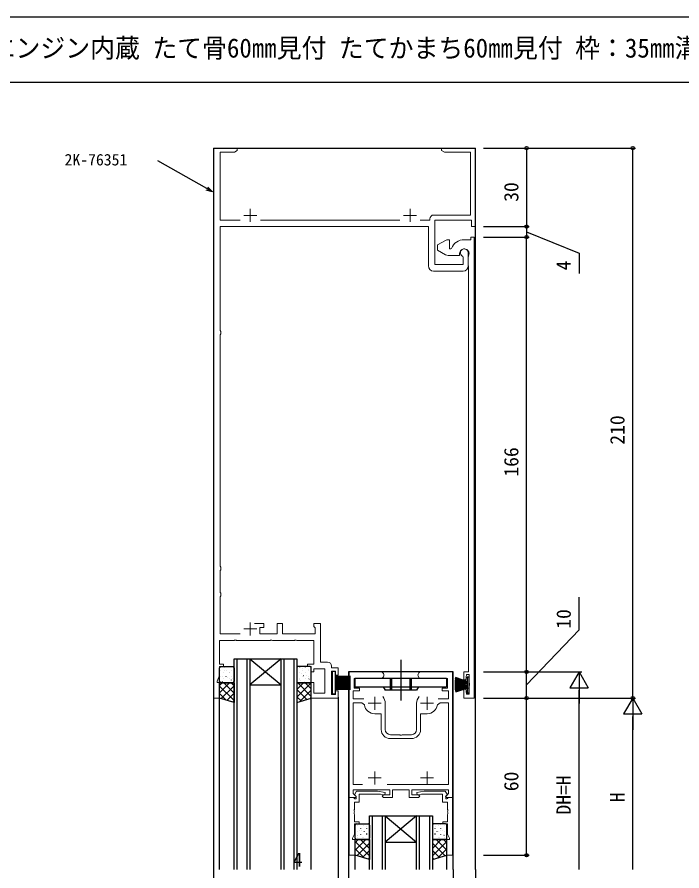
# Model space of a CAD drawing. Units: millimetres, scale not verified. Extents: x -437 to 438, y -681 to 679.
# Drawn here: x -151.2 to 102.6, y 317.8 to 643.8 of the extents above; entities that cross this region are included whole.
import ezdxf
from ezdxf.enums import TextEntityAlignment as Align

# ---------------------------------------------------------------- set-up
doc = ezdxf.new("R2010")
doc.units = ezdxf.units.MM
doc.header["$LTSCALE"] = 4
for name, color, linetype in [('0-1_USER1', 3, 'Continuous'), ('0-3_YKK_12', 2, 'Continuous'), ('0-4_YKK_13', 4, 'Continuous'), ('0-6_YKK_D', 6, 'Continuous'), ('0-7_YKK_ZWAK', 7, 'Continuous')]:
    doc.layers.add(name, color=color, linetype=linetype)
doc.layers.add('0-2_YKK_11', color=7, linetype='Continuous', lineweight=18)
doc.styles.add('ＭＳ ゴシック', font='')
doc.styles.get('ＭＳ ゴシック').set_extended_font_data('MS Gothic')

msp = doc.modelspace()

# ---------------------------------------------------------------- linework, layer by layer
at = {"layer": '0-2_YKK_11'}
for p, q in [((-62.161, 570.6), (-62.161, 565.6)), ((-1.161, 570.6), (-1.161, 565.6)), ((-64.661, 568.1), (-59.661, 568.1)), ((-3.661, 568.1), (1.339, 568.1)), ((-58.272, 566.3), (-5.049, 566.3)), ((21.039, 553.8), (21.039, 548.8)), ((19.039, 546.8), (7.839, 546.8)), ((-62.161, 412.7), (-62.161, 407.7)), ((-64.661, 410.2), (-59.661, 410.2)), ((-24.361, 393.8), (-12.411, 393.8)), ((-12.161, 381.8), (-17.161, 381.8)), ((-14.661, 379.3), (-14.661, 384.3)), ((-10.661, 381.8), (-10.661, 371.8)), ((1.339, 371.8), (1.339, 381.8)), ((7.839, 381.8), (2.839, 381.8)), ((5.339, 379.3), (5.339, 384.3)), ((-8.661, 368.3), (-0.661, 368.3)), ((-14.661, 350.8), (-14.661, 355.8)), ((5.339, 350.8), (5.339, 355.8)), ((-12.161, 353.3), (-17.161, 353.3)), ((7.839, 353.3), (2.839, 353.3)), ((0.622, 350.8), (-9.943, 350.8))]:
    msp.add_line(p, q, dxfattribs=at)
for points in [[(-73.861, 396.8), (-72.361, 396.8), (-72.361, 395.8), (-73.861, 395.8), (-73.861, 392.445), (-74.861, 390.3), (-74.861, 389.8), (-73.861, 389.8), (-73.861, 383.8), (-76.161, 383.8), (-76.161, 593.8), (-67.161, 593.8), (-67.161, 592.8), (-68.252, 592.17), (-73.661, 592.17), (-73.661, 566.3), (-66.049, 566.3)], [(7.909, 568.23), (21.909, 568.23), (21.909, 592.17), (11.931, 592.17), (10.839, 592.8), (10.839, 593.8), (15.881, 593.8), (16.064, 593.68), (16.614, 593.68), (16.798, 593.8), (16.881, 593.8), (17.064, 593.68), (17.614, 593.68), (17.798, 593.8), (23.839, 593.8), (23.839, 563.8), (22.339, 563.8), (22.339, 566.3), (8.339, 566.3), (8.339, 549.3), (19.109, 549.3), (19.109, 552.155), (18.931, 552.429)], [(2.728, 566.3), (6.409, 566.3), (6.409, 566.73)], [(5.839, 548.8), (5.839, 563.8), (-73.661, 563.8), (-73.661, 524.094), (-73.398, 523.796), (-73.398, 522.804), (-73.661, 522.506), (-73.661, 434.094), (-73.398, 433.796), (-73.398, 432.804), (-73.661, 432.506), (-73.661, 424.094), (-73.398, 423.796), (-73.398, 422.804), (-73.661, 422.506), (-73.661, 408.3), (-66.014, 408.3)], [(12.339, 553.068), (9.339, 554.8), (9.339, 556.8), (12.339, 558.532)], [(13.339, 558.8), (13.839, 558.8), (13.839, 555.3), (14.348, 555.3), (14.626, 555.487)], [(23.339, 559.8), (23.339, 383.8), (19.339, 383.8), (19.339, 387.3), (20.139, 387.3), (20.339, 385.3), (21.409, 385.3), (21.409, 388.592), (21.529, 388.775), (21.529, 389.325), (21.409, 389.508), (21.409, 392.8), (20.339, 392.8), (20.139, 390.8), (19.339, 390.8), (19.339, 393.8), (21.139, 393.8), (21.139, 548.546), (21.099, 548.696), (21.094, 548.705), (21.084, 548.722), (21.08, 548.73), (21.039, 548.88), (21.039, 552.418), (21.082, 552.573)], [(19.539, 558.8), (22.039, 558.8), (22.039, 559.8), (23.339, 559.8)], [(17.739, 553.5), (17.739, 552.8), (13.339, 552.8)], [(-60.611, 412.3), (-56.961, 412.3), (-56.961, 410.8), (-58.461, 410.8), (-58.461, 408.3), (-51.861, 408.3), (-51.861, 412.3), (-49.861, 412.3), (-49.861, 408.3), (-37.361, 408.3), (-37.361, 410.6), (-37.561, 410.8), (-37.861, 411.1), (-37.861, 412.3), (-35.361, 412.3), (-35.361, 397.5), (-32.661, 397.5)], [(-31.161, 396), (-31.161, 395.4), (-28.661, 395.4), (-28.661, 392.6), (-29.661, 392.6), (-29.661, 394.1), (-31.161, 394.1), (-31.161, 385.1), (-29.661, 385.1), (-29.661, 386.6), (-28.661, 386.6), (-28.661, 383.8), (-38.861, 383.8), (-38.861, 389.8), (-37.861, 389.8), (-37.861, 385.73), (-33.661, 385.73), (-33.661, 395), (-37.861, 395), (-37.861, 393.8), (-38.861, 393.8), (-38.861, 395.8), (-40.361, 395.8), (-40.361, 396.8), (-37.861, 396.8), (-37.861, 405.8), (-44.402, 405.8), (-44.586, 405.92), (-45.136, 405.92), (-45.319, 405.8), (-53.702, 405.8), (-53.886, 405.92), (-54.436, 405.92), (-54.619, 405.8), (-67.402, 405.8), (-67.586, 405.92), (-68.136, 405.92), (-68.319, 405.8), (-73.861, 405.8), (-73.861, 396.8)], [(-24.361, 393.8), (-24.361, 345.8), (-21.885, 345.8), (-21.724, 346.188), (-22.861, 347.324), (-22.861, 348.8), (-8.861, 348.8), (-8.861, 346.8), (-11.361, 346.8), (-11.861, 346.3), (-11.361, 345.8), (-7.861, 345.8), (-7.861, 348.8), (-1.461, 348.8), (-1.461, 345.8), (2.039, 345.8), (2.539, 346.3), (2.039, 346.8), (-0.461, 346.8), (-0.461, 348.8), (13.539, 348.8), (13.539, 347.324), (12.403, 346.188), (12.564, 345.8), (15.039, 345.8), (15.039, 393.8), (3.089, 393.8)], [(-12.411, 391.3), (-22.461, 391.3), (-22.461, 387.6), (-20.461, 387.6), (-20.461, 386.6), (-22.861, 386.6), (-22.861, 383.5), (-18.869, 383.5)], [(3.089, 391.3), (13.139, 391.3), (13.139, 387.6), (11.139, 387.6), (11.139, 386.6), (13.539, 386.6), (13.539, 383.5), (9.548, 383.5)], [(-19.378, 350.8), (-22.861, 350.8), (-22.861, 382), (-19.596, 382), (-18.609, 381.16)], [(9.288, 381.16), (10.275, 382), (13.539, 382), (13.539, 350.8), (0.622, 350.8), (10.057, 350.8)], [(-14.661, 377.8), (-12.161, 377.8), (-12.161, 371.8)], [(2.839, 371.8), (2.839, 377.8), (5.339, 377.8)], [(-8.661, 369.8), (-5.119, 369.8), (-4.936, 369.68), (-4.386, 369.68), (-4.202, 369.8), (-0.661, 369.8)]]:
    msp.add_lwpolyline(points, dxfattribs=at)
for points in [[(-24.361, 323.8), (-24.361, 345.8), (-22.731, 345.8), (-22.431, 345.5), (-22.231, 345.3), (-21.761, 345.3), (-21.761, 346.25), (-22.261, 346.75), (-22.261, 347.088), (-21.561, 348.3), (-13.553, 348.3), (-10.674, 347.792), (-10.847, 346.808), (-12.506, 347.1), (-20.561, 347.1), (-20.561, 344.1), (-22.431, 344.1), (-22.431, 341.308), (-22.551, 341.125), (-22.551, 340.575), (-22.431, 340.392), (-22.431, 340.308), (-22.551, 340.125), (-22.551, 339.575), (-22.431, 339.392), (-22.431, 336.6), (-20.661, 336.6), (-20.661, 335.8), (-22.431, 335.8), (-22.431, 331.865), (-23.161, 330.3), (-23.161, 329.8), (-22.161, 329.8), (-22.161, 323.8)], [(15.039, 323.8), (15.039, 345.8), (13.409, 345.8), (13.109, 345.5), (12.909, 345.3), (12.439, 345.3), (12.439, 346.25), (12.939, 346.75), (12.939, 347.088), (12.239, 348.3), (4.231, 348.3), (1.353, 347.792), (1.526, 346.808), (3.185, 347.1), (11.239, 347.1), (11.239, 344.1), (13.109, 344.1), (13.109, 341.308), (13.229, 341.125), (13.229, 340.575), (13.109, 340.392), (13.109, 340.308), (13.229, 340.125), (13.229, 339.575), (13.109, 339.392), (13.109, 336.6), (11.339, 336.6), (11.339, 335.8), (13.109, 335.8), (13.109, 331.865), (13.839, 330.3), (13.839, 329.8), (12.839, 329.8), (12.839, 323.8)]]:
    msp.add_lwpolyline(points, close=True, dxfattribs=at)
for centre, radius, start, end in [((7.909, 566.73), 1.5, 90.00001, 179.99999), ((13.339, 556.8), 2, 89.99998, 120), ((19.539, 553.5), 5.3, 89.99999, 157.9757), ((19.539, 553.5), 1.8, 328.99728, 179.99999), ((19.539, 553.8), 1.5, 0.00002, 246.07405), ((13.339, 554.8), 2, 240, 270.00002), ((7.839, 548.8), 2, 180.00001, 269.99999), ((19.039, 548.8), 2, 270.00001, 359.99999), ((-32.661, 396), 1.5, 0.00001, 89.99999), ((-12.411, 392.55), 1.25, 269.99999, 90.00001), ((3.089, 392.55), 1.25, 89.99999, 270.00001), ((-14.661, 381.8), 4, 359.99998, 40.4398), ((5.339, 381.8), 4, 139.5602, 180.00002), ((-14.661, 381.8), 4, 189.20689, 270.00001), ((5.339, 381.8), 4, 269.99999, 350.79311), ((-8.661, 371.8), 3.5, 180.00001, 269.99999), ((-8.661, 371.8), 2, 180.00001, 269.99999), ((-0.661, 371.8), 2, 270.00001, 359.99999), ((-0.661, 371.8), 3.5, 270.00001, 359.99999)]:
    msp.add_arc(centre, radius, start, end, dxfattribs=at)
at = {"layer": '0-3_YKK_12'}
for p, q in [((-76.161, 593.8), (-76.161, 318.3)), ((-76.161, 593.8), (23.839, 593.8)), ((23.839, 318.3), (23.839, 593.8)), ((-67.361, 398.8), (-67.361, 318.3)), ((-63.361, 318.3), (-63.361, 398.8)), ((-62.361, 398.8), (-50.361, 398.8)), ((-62.361, 398.8), (-50.361, 388.8)), ((-50.361, 398.8), (-62.361, 388.8)), ((-49.361, 398.8), (-49.361, 318.3)), ((-45.361, 318.3), (-45.361, 398.8)), ((-62.361, 388.8), (-50.361, 388.8)), ((-73.861, 318.3), (-73.861, 383.8)), ((-38.861, 318.3), (-38.861, 383.8)), ((-28.661, 384.1), (-28.661, 318.3)), ((-15.661, 338.8), (-15.661, 318.3)), ((-11.661, 318.3), (-11.661, 338.8)), ((-10.661, 338.8), (1.339, 338.8)), ((-10.661, 338.8), (1.339, 328.8)), ((1.339, 338.8), (-10.661, 328.8)), ((2.339, 338.8), (2.339, 318.3)), ((6.339, 318.3), (6.339, 338.8)), ((-10.661, 328.8), (1.339, 328.8)), ((-22.161, 318.3), (-22.161, 324)), ((12.839, 318.3), (12.839, 324))]:
    msp.add_line(p, q, dxfattribs=at)
for points in [[(-68.361, 318.3), (-68.361, 398.8), (-62.361, 398.8), (-62.361, 318.3)], [(-50.361, 318.3), (-50.361, 398.8), (-44.361, 398.8), (-44.361, 318.3)], [(15.339, 318.3), (15.339, 393.796), (-24.661, 393.796), (-24.661, 318.3)], [(-16.661, 318.3), (-16.661, 338.8), (-10.661, 338.8), (-10.661, 318.3)], [(1.339, 318.3), (1.339, 338.8), (7.339, 338.8), (7.339, 318.3)]]:
    msp.add_lwpolyline(points, dxfattribs=at)
at = {"layer": '0-4_YKK_13'}
for p, q in [((-4.712, 398.414), (-4.712, 382.833)), ((-73.861, 390.085), (-73.861, 395.3)), ((-73.646, 394.44), (-73.646, 394.477)), ((-73.361, 395.8), (-68.861, 395.8)), ((-72.434, 395.651), (-72.434, 395.689)), ((-71.982, 395.634), (-71.94, 395.697)), ((-71.403, 394.44), (-71.403, 394.477)), ((-70.192, 395.651), (-70.192, 395.689)), ((-69.161, 394.44), (-69.161, 394.477)), ((-68.361, 395.3), (-68.361, 390.085)), ((-44.361, 395.3), (-44.361, 390.085)), ((-39.361, 395.8), (-43.861, 395.8)), ((-43.282, 395.651), (-43.282, 395.689)), ((-42.251, 394.44), (-42.251, 394.477)), ((-42.044, 395.106), (-42.041, 395.113)), ((-41.039, 395.651), (-41.039, 395.689)), ((-40.072, 394.656), (-40.069, 394.663)), ((-40.008, 394.44), (-40.008, 394.477)), ((-38.861, 390.085), (-38.861, 395.3)), ((-73.646, 392.16), (-73.646, 392.197)), ((-72.951, 392.062), (-72.949, 392.069)), ((-72.434, 393.371), (-72.434, 393.409)), ((-72.123, 394.402), (-72.12, 394.409)), ((-71.428, 392.032), (-71.386, 392.095)), ((-71.403, 392.16), (-71.403, 392.197)), ((-70.98, 391.613), (-70.977, 391.62)), ((-70.251, 393.67), (-70.249, 393.677)), ((-70.192, 393.371), (-70.192, 393.409)), ((-69.161, 392.16), (-69.161, 392.197)), ((-43.282, 393.371), (-43.282, 393.409)), ((-42.772, 393.048), (-42.77, 393.055)), ((-42.251, 392.16), (-42.251, 392.197)), ((-41.812, 392.383), (-41.77, 392.446)), ((-41.039, 393.371), (-41.039, 393.409)), ((-40.813, 392.564), (-40.81, 392.571)), ((-40.008, 392.16), (-40.008, 392.197)), ((-38.941, 391.832), (-38.939, 391.839)), ((-29.661, 392.147), (-23.861, 392.147)), ((-29.661, 391.647), (-23.861, 391.647)), ((12.788, 391.3), (-22.212, 391.3)), ((-22.212, 391.3), (-22.212, 388.1)), ((-8.712, 391.3), (-8.712, 386.8)), ((-8.212, 391.3), (-8.212, 386.8)), ((-1.212, 391.3), (-1.212, 386.8)), ((-0.712, 391.3), (-0.712, 386.8)), ((12.788, 391.3), (12.788, 388.1)), ((20.908, 389.946), (16.079, 391.241)), ((20.908, 390.046), (16.153, 391.592)), ((-73.861, 388.629), (-72.905, 389.585)), ((-73.861, 385.801), (-70.077, 389.585)), ((-73.861, 388.335), (-68.361, 382.835)), ((-73.68, 390.004), (-73.677, 390.012)), ((-73.646, 389.88), (-73.646, 389.917)), ((-68.861, 389.585), (-73.361, 389.585)), ((-73.231, 383.602), (-68.361, 388.472)), ((-72.763, 390.015), (-72.721, 390.078)), ((-72.434, 391.091), (-72.434, 391.129)), ((-72.282, 389.585), (-68.361, 385.663)), ((-71.403, 389.88), (-71.403, 389.917)), ((-70.192, 391.091), (-70.192, 391.129)), ((-69.454, 389.585), (-68.361, 388.492)), ((-69.385, 390.678), (-69.344, 390.741)), ((-69.161, 389.88), (-69.161, 389.917)), ((-69.021, 391.128), (-69.018, 391.135)), ((-44.361, 387.017), (-41.792, 389.585)), ((-44.361, 384.188), (-38.964, 389.585)), ((-43.998, 389.585), (-38.861, 384.448)), ((-43.861, 389.585), (-39.361, 389.585)), ((-43.513, 390.956), (-43.511, 390.963)), ((-43.282, 391.091), (-43.282, 391.129)), ((-43.147, 390.366), (-43.105, 390.429)), ((-42.251, 389.88), (-42.251, 389.917)), ((-41.642, 390.224), (-41.639, 390.231)), ((-41.169, 389.585), (-38.861, 387.276)), ((-41.039, 391.091), (-41.039, 391.129)), ((-40.008, 389.88), (-40.008, 389.917)), ((-39.769, 391.029), (-39.728, 391.092)), ((-39.67, 389.774), (-39.667, 389.782)), ((-29.661, 391.147), (-23.861, 391.147)), ((-29.661, 390.647), (-23.861, 390.647)), ((-29.661, 390.147), (-23.861, 390.147)), ((-29.661, 389.647), (-23.861, 389.647)), ((-29.661, 389.147), (-23.861, 389.147)), ((-29.661, 388.647), (-23.861, 388.647)), ((-29.661, 388.147), (-23.861, 388.147)), ((-22.212, 388.1), (12.788, 388.1)), ((-11.463, 388.1), (-10.712, 386.8)), ((2.038, 388.1), (1.288, 386.8)), ((15.908, 389.446), (20.908, 389.446)), ((15.908, 388.146), (20.908, 388.146)), ((20.908, 389.546), (15.915, 389.808)), ((20.908, 389.346), (15.915, 389.085)), ((20.908, 388.246), (15.915, 388.508)), ((20.908, 388.046), (15.915, 387.785)), ((20.908, 389.646), (15.936, 390.169)), ((20.908, 389.246), (15.936, 388.724)), ((20.908, 388.346), (15.936, 388.869)), ((20.908, 387.946), (15.936, 387.424)), ((20.908, 389.746), (15.97, 390.529)), ((20.908, 388.446), (15.97, 389.229)), ((20.908, 389.146), (15.97, 388.364)), ((20.908, 389.846), (16.018, 390.886)), ((20.608, 389.099), (20.608, 388.494)), ((-73.861, 385.506), (-71.369, 383.014)), ((-71.081, 382.924), (-68.361, 385.644)), ((-44.361, 387.119), (-40.519, 383.277)), ((-43.329, 382.392), (-38.861, 386.86)), ((-29.661, 387.647), (-23.861, 387.647)), ((-29.661, 387.147), (-23.861, 387.147)), ((1.288, 386.8), (-10.712, 386.8)), ((20.908, 387.846), (15.97, 387.064)), ((20.908, 387.746), (16.018, 386.707)), ((20.908, 387.646), (16.079, 386.352)), ((20.908, 387.546), (16.153, 386.001)), ((20.608, 387.449), (20.608, 385.796)), ((-68.93, 382.246), (-68.361, 382.816)), ((-44.361, 384.291), (-42.669, 382.599)), ((-39.198, 383.694), (-38.861, 384.031)), ((-21.661, 335.8), (-17.161, 335.8)), ((12.339, 335.8), (7.839, 335.8)), ((-22.161, 330.3), (-22.161, 335.3)), ((-21.144, 335.093), (-21.144, 335.13)), ((-21.144, 332.813), (-21.144, 332.85)), ((-20.523, 333.232), (-20.52, 333.239)), ((-19.933, 334.024), (-19.933, 334.061)), ((-19.772, 333.338), (-19.731, 333.401)), ((-19.694, 335.572), (-19.692, 335.579)), ((-18.901, 335.093), (-18.901, 335.13)), ((-18.901, 332.813), (-18.901, 332.85)), ((-18.551, 332.783), (-18.549, 332.79)), ((-17.823, 334.84), (-17.82, 334.847)), ((-17.69, 334.024), (-17.69, 334.061)), ((-16.661, 335.3), (-16.661, 330.3)), ((7.339, 335.3), (7.339, 330.3)), ((8.369, 334.024), (8.369, 334.061)), ((8.501, 334.84), (8.499, 334.847)), ((9.23, 332.783), (9.228, 332.79)), ((9.58, 335.093), (9.58, 335.13)), ((9.58, 332.813), (9.58, 332.85)), ((10.373, 335.572), (10.37, 335.579)), ((10.451, 333.338), (10.41, 333.401)), ((10.611, 334.024), (10.611, 334.061)), ((11.202, 333.232), (11.199, 333.239)), ((11.823, 335.093), (11.823, 335.13)), ((11.823, 332.813), (11.823, 332.85)), ((12.839, 330.3), (12.839, 335.3)), ((-22.161, 328.58), (-20.94, 329.8)), ((-22.161, 325.751), (-18.112, 329.8)), ((-17.161, 329.8), (-21.661, 329.8)), ((-21.251, 331.175), (-21.249, 331.182)), ((-21.144, 330.533), (-21.144, 330.57)), ((-21.107, 331.321), (-21.066, 331.384)), ((-20.04, 329.8), (-16.661, 326.42)), ((-19.933, 331.744), (-19.933, 331.781)), ((-19.292, 330.69), (-19.29, 330.697)), ((-18.901, 330.533), (-18.901, 330.57)), ((-17.73, 331.985), (-17.689, 332.047)), ((-17.69, 331.744), (-17.69, 331.781)), ((-17.421, 329.958), (-17.418, 329.965)), ((-17.212, 329.8), (-16.661, 329.249)), ((10.719, 329.8), (7.339, 326.42)), ((7.891, 329.8), (7.339, 329.249)), ((7.839, 329.8), (12.339, 329.8)), ((8.1, 329.958), (8.097, 329.965)), ((8.409, 331.985), (8.367, 332.047)), ((8.369, 331.744), (8.369, 331.781)), ((12.839, 325.751), (8.791, 329.8)), ((9.58, 330.533), (9.58, 330.57)), ((9.971, 330.69), (9.969, 330.697)), ((10.611, 331.744), (10.611, 331.781)), ((12.839, 328.58), (11.619, 329.8)), ((11.786, 331.321), (11.745, 331.384)), ((11.823, 330.533), (11.823, 330.57)), ((11.93, 331.175), (11.928, 331.182)), ((-22.161, 329.092), (-16.661, 323.592)), ((-22.161, 326.264), (-18.595, 322.698)), ((-21.491, 323.593), (-16.661, 328.423)), ((12.839, 329.092), (7.339, 323.592)), ((12.169, 323.593), (7.339, 328.423)), ((12.839, 326.264), (9.274, 322.698)), ((-19.33, 322.925), (-16.661, 325.594)), ((-17.169, 322.257), (-16.661, 322.766)), ((10.009, 322.925), (7.339, 325.594)), ((7.848, 322.257), (7.339, 322.766))]:
    msp.add_line(p, q, dxfattribs=at)
for points in [[(-30.861, 393.897), (-30.861, 385.397), (-29.661, 385.397), (-29.661, 393.897)], [(-73.861, 383.8), (-73.861, 389.585), (-68.361, 389.585), (-68.361, 382.066)], [(-38.861, 383.8), (-38.861, 389.585), (-44.361, 389.585), (-44.361, 382.066)], [(-22.161, 323.8), (-22.161, 329.8), (-16.661, 329.8), (-16.661, 322.1)], [(12.839, 323.8), (12.839, 329.8), (7.339, 329.8), (7.339, 322.1)]]:
    msp.add_lwpolyline(points, close=True, dxfattribs=at)
for points in [[(21.408, 391.796), (20.608, 391.796), (20.608, 390.144)], [(20.608, 385.796), (21.408, 385.796), (21.408, 391.796)]]:
    msp.add_lwpolyline(points, dxfattribs=at)
for centre, start, end in [((-73.361, 395.3), 90, 180), ((-68.861, 395.3), 0, 90), ((-43.861, 395.3), 90, 180), ((-39.361, 395.3), 0, 90), ((-73.361, 390.085), 180, 270), ((-68.861, 390.085), 270, 0), ((-43.861, 390.085), 180, 270), ((-39.361, 390.085), 270, 0), ((-21.661, 335.3), 90, 180), ((-17.161, 335.3), 0, 90), ((7.839, 335.3), 90, 180), ((12.339, 335.3), 0, 90), ((-21.661, 330.3), 180, 270), ((-17.161, 330.3), 270, 0), ((7.839, 330.3), 180, 270), ((12.339, 330.3), 270, 0)]:
    msp.add_arc(centre, 0.5, start, end, dxfattribs=at)
at = {"layer": '0-6_YKK_D'}
for p, q in [((26.839, 593.8), (44.339, 593.8)), ((26.839, 593.8), (84.839, 593.8)), ((43.339, 593.8), (43.339, 563.8)), ((83.839, 383.8), (83.839, 593.8)), ((26.839, 563.8), (44.339, 563.8)), ((26.839, 563.8), (44.339, 563.8)), ((43.339, 563.8), (43.339, 559.8)), ((26.839, 559.8), (44.339, 559.8)), ((26.839, 559.8), (44.339, 559.8)), ((43.339, 393.8), (43.339, 559.8)), ((26.839, 393.8), (44.339, 393.8)), ((26.839, 393.8), (64.339, 393.8)), ((26.839, 393.8), (44.339, 393.8)), ((43.339, 383.8), (43.339, 393.8)), ((63.339, 393.8), (59.839, 387.738)), ((63.339, 393.8), (66.839, 387.738)), ((63.339, 393.8), (63.339, 381.676)), ((59.839, 387.738), (66.839, 387.738)), ((63.339, 318.3), (63.339, 386.8)), ((26.839, 383.8), (44.339, 383.8)), ((26.839, 383.8), (84.839, 383.8)), ((26.839, 383.8), (84.839, 383.8)), ((26.839, 383.8), (44.339, 383.8)), ((43.339, 323.8), (43.339, 383.8)), ((83.839, 383.8), (80.339, 377.738)), ((83.839, 383.8), (87.339, 377.738)), ((83.839, 383.8), (83.839, 371.676)), ((80.339, 377.738), (87.339, 377.738)), ((83.839, 318.3), (83.839, 376.8)), ((26.839, 323.8), (44.339, 323.8)), ((-76.161, 318.3), (-76.161, 297.3)), ((-28.661, 318.3), (-28.661, 297.3)), ((-28.661, 318.3), (-28.661, 297.3)), ((-24.661, 318.3), (-24.661, 297.3)), ((-24.661, 318.3), (-24.661, 297.3)), ((15.339, 318.3), (15.339, 297.3)), ((15.339, 318.3), (15.339, 297.3)), ((23.839, 318.3), (23.839, 297.3))]:
    msp.add_line(p, q, dxfattribs=at)
for points in [[(-76.554, 577.077), (-78.729, 578.31), (-97.405, 588.907)], [(-78.398, 578.893), (-76.554, 577.077), (-79.059, 577.728)], [(43.339, 561.8), (63.339, 553.689), (63.339, 545.959)], [(43.339, 388.8), (63.339, 409.912), (63.339, 422.287)]]:
    msp.add_lwpolyline(points, dxfattribs=at)
for centre in [(43.339, 593.8), (83.839, 593.8), (43.339, 563.8), (43.339, 563.8), (43.339, 559.8), (43.339, 559.8), (43.339, 393.8), (43.339, 393.8), (43.339, 383.8), (43.339, 383.8), (83.839, 383.8), (43.339, 323.8)]:
    msp.add_circle(centre, 0.637, dxfattribs=at)
at = {"layer": '0-7_YKK_ZWAK'}
for p, q in [((438.3, 643.8), (-436.7, 643.8)), ((438.3, 618.8), (-436.7, 618.8))]:
    msp.add_line(p, q, dxfattribs=at)

# ---------------------------------------------------------------- texts
at = {"layer": '0-1_USER1', "style": 'ＭＳ ゴシック', "width": 0.95}
msp.add_text(' エンジン内蔵 たて骨60㎜見付 たてかまち60㎜見付 枠：35㎜溝幅 障子：35㎜溝幅', height=7.331, dxfattribs=at).set_placement((-166.034, 626.13), align=Align.BOTTOM_LEFT)
at = {"layer": '0-6_YKK_D', "style": 'ＭＳ ゴシック'}
for s, height, p in [('2K-76351', 4.399, (-133.054, 585.832)), ('4', 5.499, (-45.885, 317.715))]:
    msp.add_text(s, height=height, dxfattribs=at).set_placement(p, align=Align.BOTTOM_LEFT)
for s, p in [('30', (41.839, 573.26)), ('4', (61.839, 547.075)), ('210', (82.339, 480.533)), ('166', (41.839, 468.341)), ('10', (61.839, 410.261)), ('60', (41.839, 348.239)), ('DH=H', (61.839, 339.318)), ('H', (82.339, 344.056))]:
    msp.add_text(s, height=5.499, rotation=90, dxfattribs=at).set_placement(p, align=Align.BOTTOM_LEFT)

doc.saveas('drawing.dxf')
